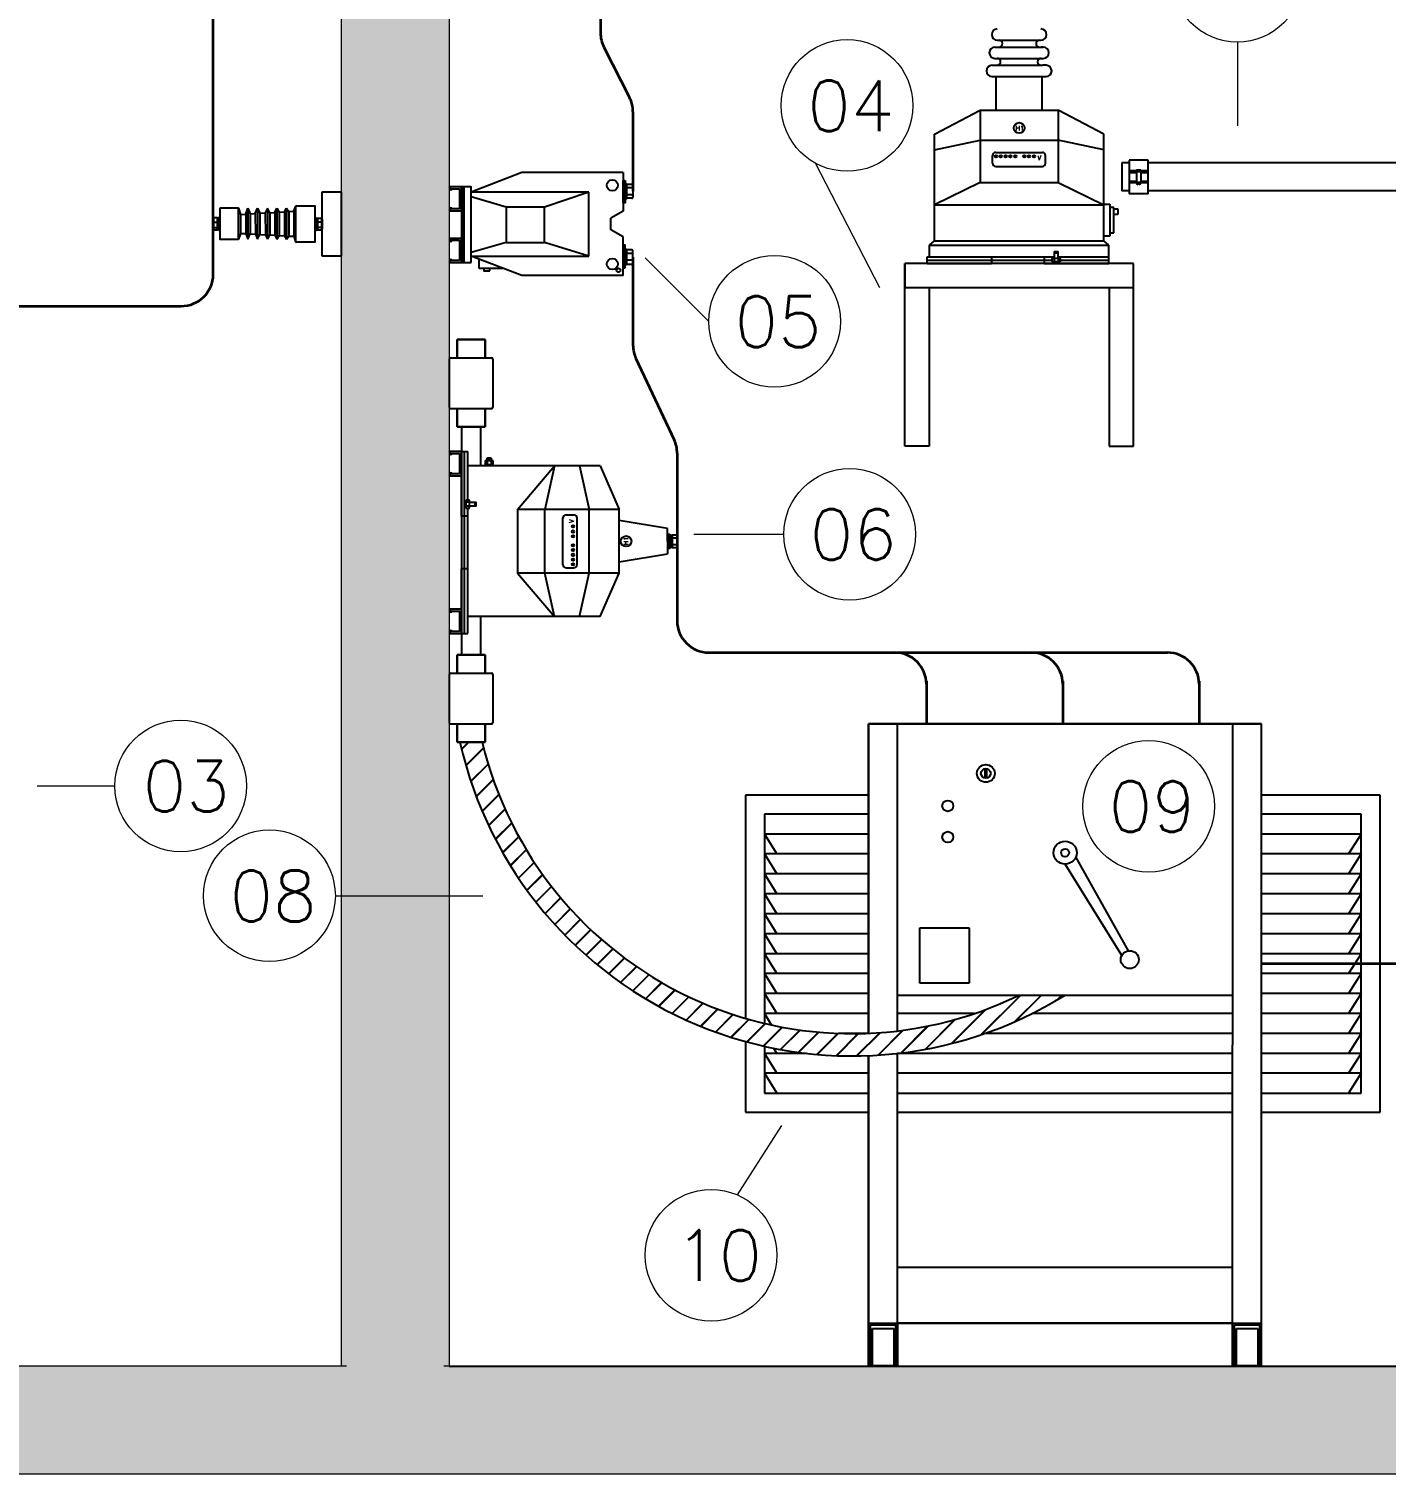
# Model space of a CAD drawing. Extents: x 2368 to 5238, y 905 to 1916.
# Drawn here: x 2545.391 to 2549.668, y 959.693 to 964.249 of the extents above; entities that cross this region are included whole.
import ezdxf

# ---------------------------------------------------------------- set-up
doc = ezdxf.new("R2010")
doc.units = 0
doc.header["$LTSCALE"] = 10
doc.layers.get('0').update_dxf_attribs({"linetype": 'CONTINUOUS'})
for name, color, linetype in [('ABRAÇADEIRA MB', 90, 'CONTINUOUS'), ('CONDULETE', 8, 'CONTINUOUS'), ('DISJUNTOR MAF-III', 120, 'CONTINUOUS'), ('ELETRODUTO', 150, 'CONTINUOUS'), ('ISOLADOR DE PEDESTAL', 2, 'CONTINUOUS'), ('JANELA VENTILAÇÃO', 1, 'CONTINUOUS'), ('Suporte TP auxiliar', 2, 'CONTINUOUS'), ('TP', 1, 'CONTINUOUS'), ('TRANFORMADOR DE POTENCIAL 15KV', 20, 'CONTINUOUS'), ('TRANFORMADOR DE POTENCIAL 25KV', 20, 'CONTINUOUS'), ('TRANSFORMADOR DE CORRENTE', 1, 'CONTINUOUS')]:
    doc.layers.add(name, color=color, linetype=linetype)
for name, color, linetype, lineweight in [('alvenaria', 2, 'CONTINUOUS', 15), ('TEXTO', 2, 'CONTINUOUS', 15), ('Vergalhão', 4, 'CONTINUOUS', 35)]:
    doc.layers.add(name, color=color, linetype=linetype, lineweight=lineweight)
doc.styles.add('CP', font='simplex.shx')
doc.styles.get("Standard").update_dxf_attribs({"font": 'simplex.shx'})

# ---------------------------------------------------------------- blocks, each defined once
blk = doc.blocks.new('Alvenaria')
at = {"layer": 'alvenaria'}
for p, q in [((3.8395, 2.5495), (3.8395, 0.1495)), ((3.9894, 2.5495), (3.9894, 0.1495)), ((3.8472, 0.1495), (2.2525, 0.1495)), ((5.5764, 0.1495), (3.9817, 0.1495)), ((7.4551, 0), (0.299, 0))]:
    blk.add_line(p, q, dxfattribs=at)

msp = doc.modelspace()

# ---------------------------------------------------------------- hatches: boundary and pattern name
h = msp.add_hatch(color=1)
h.dxf.hatch_style = 1
h.paths.add_polyline_path([(2546.7477, 963.7451), (2546.7477, 963.6811), (2546.7217, 963.6811), (2546.7217, 963.6865), (2546.7157, 963.6751), (2546.7537, 963.6751), (2546.7537, 963.7511), (2546.7157, 963.7511), (2546.7217, 963.7397), (2546.7217, 963.7451)])
h = msp.add_hatch(color=1)
h.dxf.hatch_style = 1
h.paths.add_polyline_path([(2546.7477, 963.5824), (2546.7477, 963.5184), (2546.7217, 963.5184), (2546.7217, 963.5238), (2546.7157, 963.5124), (2546.7537, 963.5124), (2546.7537, 963.5884), (2546.7157, 963.5884), (2546.7217, 963.577), (2546.7217, 963.5824)])
h = msp.add_hatch(color=1)
h.dxf.hatch_style = 1
h.paths.add_polyline_path([(2546.7537, 962.9164), (2546.7157, 962.9164), (2546.7217, 962.905), (2546.7217, 962.9104), (2546.7477, 962.9104), (2546.7477, 962.8464), (2546.7217, 962.8464), (2546.7217, 962.8518), (2546.7157, 962.8404), (2546.7537, 962.8404)])
h = msp.add_hatch(color=1)
h.dxf.hatch_style = 1
h.paths.add_polyline_path([(2546.7537, 962.4194), (2546.7157, 962.4194), (2546.7217, 962.408), (2546.7217, 962.4134), (2546.7477, 962.4134), (2546.7477, 962.3494), (2546.7217, 962.3494), (2546.7217, 962.3548), (2546.7157, 962.3434), (2546.7537, 962.3434)])
h = msp.add_hatch()
h.set_pattern_fill('JIS_LC_20', color=1, scale=0.0023)
h.paths.add_polyline_path([(2546.8192, 961.9999), (2546.7492, 961.9999, 0.382689), (2548.1286, 961.0192), (2548.1286, 961.0193), (2548.1297, 961.0193, 0.111427), (2548.6566, 961.2032), (2548.5125, 961.2032, -0.103228), (2548.0373, 961.0825), (2548.0373, 961.0822), (2548.0295, 961.0822, -0.35669)])
at = {"layer": 'alvenaria'}
h = msp.add_hatch(dxfattribs=at)
h.set_pattern_fill('AR-CONC', color=256, scale=0.002274)
h.set_pattern_definition([(50, (-2899.91578, -1040.1996), (0.414328423, -0.036249023), [0.043323933, -0.476563267]), (355, (-2899.9158, -1040.1996), (-0.080151372, 0.434505723), [0.034659147, -0.381251942]), (100.451445, (-2899.88126, -1040.2026), (0.33417705, 0.398256683), [0.036819678, -0.405016792]), (46.1842, (-2899.9158, -1040.08406), (0.61649398, -0.095613596), [0.0649859, -0.7148449]), (96.635558, (-2899.8644, -1040.092), (0.53990976, 0.56270199), [0.05522954, -0.607525736]), (351.184151, (-2899.9158, -1040.08406), (0.53990976, 0.56270199), [0.051988645, -0.57187531]), (21, (-2899.85802, -1040.11294), (0.344804818, -0.232573786), [0.043323933, -0.476563267]), (326, (-2899.858, -1040.11294), (0.140551546, 0.418884366), [0.034659147, -0.381250613]), (71.451445, (-2899.8293, -1040.1323), (0.485356363, 0.186310582), [0.036819678, -0.405016094]), (37.5, (-2899.91578, -1040.19959), (0.00702417, 0.1922969484), [0, -0.376629394, 0, -0.387027138, 0, -0.382694744]), (7.5, (-2899.91578, -1040.19959), (0.151962761, 0.2278328895), [0, -0.220663234, 0, -0.367964607, 0, -0.145857242]), (327.5, (-2900.0446, -1040.19959), (0.3083631447, -0.013028437), [0, -0.144413111, 0, -0.450568907, 0, -0.59787028]), (317.5, (-2900.10236, -1040.1996), (0.336878676, 0.057825491), [0, -0.187737044, 0, -0.299223966, 0, -0.424574547])])
h.paths.add_polyline_path([(2546.7157, 965.4912), (2546.3746, 965.4912), (2546.3746, 960.0332), (2542.783, 960.0332), (2542.783, 965.4912), (2542.442, 965.4912), (2542.442, 960.0332), (2538.3152, 960.0332), (2538.3152, 959.6932), (2554.5975, 959.6932), (2554.5975, 966.8332), (2554.2575, 966.8332), (2554.2575, 960.0332), (2550.6483, 960.0332), (2550.6483, 965.4912), (2550.3073, 965.4912), (2550.3073, 960.0332), (2546.7157, 960.0332)])

# ---------------------------------------------------------------- linework, layer by layer
at = {"color": 1}
for p, q in [((2546.3146, 963.5323), (2546.3146, 963.7349)), ((2546.3146, 963.7349), (2546.3746, 963.7349)), ((2546.3746, 963.7349), (2546.3746, 963.5323)), ((2546.7537, 963.7511), (2546.7157, 963.7511)), ((2546.7157, 963.7511), (2546.7217, 963.7397)), ((2546.7217, 963.7397), (2546.7217, 963.7451)), ((2546.7217, 963.7451), (2546.7477, 963.7451)), ((2546.7477, 963.7451), (2546.7477, 963.6811)), ((2546.7537, 963.6751), (2546.7537, 963.7511)), ((2546.7217, 963.6865), (2546.7157, 963.6751)), ((2546.7217, 963.6811), (2546.7217, 963.6865)), ((2546.7157, 963.6751), (2546.7537, 963.6751)), ((2546.7477, 963.6811), (2546.7217, 963.6811)), ((2546.7537, 963.5884), (2546.7157, 963.5884)), ((2546.7157, 963.5884), (2546.7217, 963.577)), ((2546.7217, 963.577), (2546.7217, 963.5824)), ((2546.7217, 963.5824), (2546.7477, 963.5824)), ((2546.7477, 963.5824), (2546.7477, 963.5184)), ((2546.7537, 963.5124), (2546.7537, 963.5884)), ((2546.3746, 963.5323), (2546.3146, 963.5323)), ((2546.7217, 963.5238), (2546.7157, 963.5124)), ((2546.7157, 963.5124), (2546.7537, 963.5124)), ((2546.7217, 963.5184), (2546.7217, 963.5238)), ((2546.7477, 963.5184), (2546.7217, 963.5184)), ((2546.7537, 962.9164), (2546.7157, 962.9164)), ((2546.7157, 962.9164), (2546.7217, 962.905)), ((2546.7537, 962.8404), (2546.7537, 962.9164)), ((2546.7217, 962.905), (2546.7217, 962.9104)), ((2546.7217, 962.9104), (2546.7477, 962.9104)), ((2546.7477, 962.9104), (2546.7477, 962.8464)), ((2546.7217, 962.8518), (2546.7157, 962.8404)), ((2546.7157, 962.8404), (2546.7537, 962.8404)), ((2546.7217, 962.8464), (2546.7217, 962.8518)), ((2546.7477, 962.8464), (2546.7217, 962.8464)), ((2546.7537, 962.4194), (2546.7157, 962.4194)), ((2546.7157, 962.4194), (2546.7217, 962.408)), ((2546.7217, 962.408), (2546.7217, 962.4134)), ((2546.7217, 962.4134), (2546.7477, 962.4134)), ((2546.7477, 962.4134), (2546.7477, 962.3494)), ((2546.7537, 962.3434), (2546.7537, 962.4194)), ((2546.7217, 962.3548), (2546.7157, 962.3434)), ((2546.7157, 962.3434), (2546.7537, 962.3434)), ((2546.7217, 962.3494), (2546.7217, 962.3548)), ((2546.7477, 962.3494), (2546.7217, 962.3494))]:
    msp.add_line(p, q, dxfattribs=at)
for p, q in [((2549.2753, 962.0581), (2548.0373, 962.0581)), ((2548.0373, 962.0581), (2548.0373, 961.0822)), ((2549.2753, 960.035), (2549.2753, 962.0581)), ((2548.0373, 961.0122), (2548.0373, 960.035)), ((2548.1289, 960.035), (2548.1289, 960.1699)), ((2548.1289, 960.1699), (2549.1837, 960.1699)), ((2549.1837, 960.1699), (2549.1837, 960.035)), ((2548.0373, 960.035), (2548.124, 960.035)), ((2548.124, 960.035), (2548.1289, 960.035)), ((2549.1837, 960.035), (2549.2704, 960.035)), ((2549.2704, 960.035), (2549.2753, 960.035))]:
    msp.add_line(p, q)
at = {"color": 7}
msp.add_line((2546.7157, 960.0332), (2550.3073, 960.0332), dxfattribs=at)
at = {"color": 1}
for centre, radius, start, end in [((2547.9857, 962.2787), 1.2675, 192.7062, 301.955), ((2547.9857, 962.2814), 1.2, 193.5666, 296.0403)]:
    msp.add_arc(centre, radius, start, end, dxfattribs=at)
at = {"layer": 'ABRAÇADEIRA MB'}
for p, q in [((2548.858, 963.8353), (2548.858, 963.7293)), ((2548.918, 963.8353), (2548.858, 963.8353)), ((2548.918, 963.7293), (2548.918, 963.8353)), ((2548.918, 963.8012), (2548.858, 963.8012)), ((2548.858, 963.799), (2548.918, 963.799)), ((2548.858, 963.7958), (2548.8813, 963.7958)), ((2548.8813, 963.8012), (2548.8813, 963.8049)), ((2548.8813, 963.8049), (2548.8947, 963.8049)), ((2548.8813, 963.799), (2548.8813, 963.7656)), ((2548.8813, 963.799), (2548.8947, 963.799)), ((2548.8947, 963.8012), (2548.8947, 963.8049)), ((2548.8947, 963.799), (2548.8947, 963.7656)), ((2548.8947, 963.7958), (2548.918, 963.7958)), ((2548.858, 963.7688), (2548.8813, 963.7688)), ((2548.858, 963.7656), (2548.918, 963.7656)), ((2548.918, 963.7634), (2548.858, 963.7634)), ((2548.8859, 963.7603), (2548.8859, 963.757)), ((2548.8859, 963.7603), (2548.8901, 963.7603)), ((2548.8901, 963.7603), (2548.8901, 963.757)), ((2548.8947, 963.7688), (2548.918, 963.7688)), ((2548.918, 963.7293), (2548.858, 963.7293))]:
    msp.add_line(p, q, dxfattribs=at)
for start, end in [(180, 251.9038), (288.0962, 0)]:
    msp.add_arc((2548.888, 963.7634), 0.00672, start, end, dxfattribs=at)
at = {"layer": 'CONDULETE'}
for p, q in [((2546.8283, 963.2701), (2546.7401, 963.2701)), ((2546.7401, 963.2701), (2546.7401, 963.2121)), ((2546.7401, 963.2121), (2546.7401, 963.2701)), ((2546.7401, 963.2701), (2546.8283, 963.2701)), ((2546.8283, 963.2701), (2546.8283, 963.2121)), ((2546.8283, 963.2121), (2546.8283, 963.2701)), ((2546.7157, 963.2081), (2546.7157, 963.0561)), ((2546.7197, 963.2121), (2546.8488, 963.2121)), ((2546.8528, 963.2081), (2546.8528, 963.0561)), ((2546.7197, 963.0521), (2546.8488, 963.0521)), ((2546.7401, 962.9941), (2546.7401, 963.0521)), ((2546.7401, 963.0521), (2546.7401, 962.9941)), ((2546.8283, 962.9941), (2546.8283, 963.0521)), ((2546.8283, 963.0521), (2546.8283, 962.9941)), ((2546.8283, 962.9941), (2546.7401, 962.9941)), ((2546.7401, 962.9941), (2546.8283, 962.9941)), ((2546.8283, 962.2759), (2546.7401, 962.2759)), ((2546.7401, 962.2759), (2546.7401, 962.2179)), ((2546.7401, 962.2179), (2546.7401, 962.2759)), ((2546.7401, 962.2759), (2546.8283, 962.2759)), ((2546.8283, 962.2759), (2546.8283, 962.2179)), ((2546.8283, 962.2179), (2546.8283, 962.2759)), ((2546.7157, 962.2139), (2546.7157, 962.0619)), ((2546.7197, 962.2179), (2546.8488, 962.2179)), ((2546.8528, 962.2139), (2546.8528, 962.0619)), ((2546.7197, 962.0579), (2546.8488, 962.0579)), ((2546.7401, 961.9999), (2546.7401, 962.0579)), ((2546.7401, 962.0579), (2546.7401, 961.9999)), ((2546.8283, 961.9999), (2546.8283, 962.0579)), ((2546.8283, 962.0579), (2546.8283, 961.9999)), ((2546.8283, 961.9999), (2546.7401, 961.9999)), ((2546.7401, 961.9999), (2546.8283, 961.9999))]:
    msp.add_line(p, q, dxfattribs=at)
for centre, start, end in [((2546.7197, 963.2081), 90, 180), ((2546.8488, 963.2081), 0, 90), ((2546.7197, 963.0561), 180, 270), ((2546.8488, 963.0561), 270, 0), ((2546.7197, 962.2139), 90, 180), ((2546.8488, 962.2139), 0, 90), ((2546.7197, 962.0619), 180, 270), ((2546.8488, 962.0619), 270, 0)]:
    msp.add_arc(centre, 0.004, start, end, dxfattribs=at)
at = {"layer": 'DISJUNTOR MAF-III', "color": 200}
for p, q in [((2548.0373, 962.0581), (2549.2758, 962.0581)), ((2548.0373, 961.0822), (2548.0373, 962.0581)), ((2548.1286, 961.0899), (2548.1286, 962.0581)), ((2549.1844, 960.0336), (2549.1846, 962.0581)), ((2549.2758, 960.0336), (2549.2758, 962.0581)), ((2548.4048, 961.9127), (2548.4084, 961.9127)), ((2548.4048, 961.8906), (2548.4048, 961.9127)), ((2548.4084, 961.9127), (2548.4084, 961.8906)), ((2548.4084, 961.8906), (2548.4048, 961.8906)), ((2548.8562, 961.3426), (2548.6905, 961.639)), ((2548.8354, 961.3282), (2548.6566, 961.6157)), ((2548.1984, 961.4148), (2548.3542, 961.4148)), ((2548.1984, 961.2409), (2548.1984, 961.4148)), ((2548.3542, 961.4148), (2548.3542, 961.2409)), ((2548.3542, 961.2409), (2548.1984, 961.2409)), ((2548.1286, 961.2032), (2549.1846, 961.2032)), ((2548.0373, 960.0336), (2548.0373, 961.0122)), ((2548.1286, 960.0336), (2548.1286, 961.0193)), ((2548.1286, 960.3457), (2549.1846, 960.3457)), ((2548.0373, 960.1692), (2549.2758, 960.1692)), ((2548.0427, 960.0336), (2548.0427, 960.1638)), ((2548.0427, 960.1638), (2548.1232, 960.1638)), ((2548.049, 960.1518), (2548.117, 960.1518)), ((2548.049, 960.0336), (2548.049, 960.1518)), ((2548.117, 960.1518), (2548.117, 960.0336)), ((2548.1232, 960.0336), (2548.1232, 960.1638)), ((2549.19, 960.0336), (2549.19, 960.1638)), ((2549.19, 960.1638), (2549.2704, 960.1638)), ((2549.1962, 960.1518), (2549.2642, 960.1518)), ((2549.1962, 960.0336), (2549.1962, 960.1518)), ((2549.2642, 960.1518), (2549.2642, 960.0336)), ((2549.2704, 960.0336), (2549.2704, 960.1638)), ((2548.0427, 960.0336), (2548.0373, 960.0336)), ((2548.117, 960.0336), (2548.049, 960.0336)), ((2548.1286, 960.0336), (2548.1232, 960.0336)), ((2549.19, 960.0336), (2549.1844, 960.0336)), ((2549.2642, 960.0336), (2549.1962, 960.0336)), ((2549.2758, 960.0336), (2549.2704, 960.0336))]:
    msp.add_line(p, q, dxfattribs=at)
for centre, radius in [((2548.4066, 961.9018), 0.028), ((2548.4066, 961.9018), 0.0153), ((2548.2868, 961.7996), 0.0173), ((2548.2868, 961.7011), 0.0173), ((2548.6566, 961.652), 0.0364), ((2548.6566, 961.652), 0.0126), ((2548.8602, 961.3148), 0.0282)]:
    msp.add_circle(centre, radius, dxfattribs=at)
at = {"layer": 'ELETRODUTO'}
for p, q in [((2548.858, 963.8264), (2548.8351, 963.8264)), ((2548.8351, 963.8264), (2548.8351, 963.7382)), ((2549.8284, 963.8264), (2548.918, 963.8264)), ((2548.858, 963.7382), (2548.8351, 963.7382)), ((2549.8284, 963.7382), (2548.918, 963.7382))]:
    msp.add_line(p, q, dxfattribs=at)
at = {"layer": 'ELETRODUTO', "lineweight": -3}
for p, q in [((2546.7542, 962.9941), (2546.7542, 962.2759)), ((2546.8142, 962.9941), (2546.8142, 962.8711)), ((2546.8142, 962.3961), (2546.8142, 962.2759))]:
    msp.add_line(p, q, dxfattribs=at)
at = {"layer": 'ISOLADOR DE PEDESTAL', "color": 1}
for p, q in [((2546.226, 963.6738), (2546.2315, 963.6903)), ((2545.9704, 963.6496), (2545.9704, 963.6184)), ((2546.0516, 963.6833), (2546.0576, 963.664)), ((2546.0576, 963.664), (2546.0742, 963.665)), ((2546.0576, 963.664), (2546.0576, 963.6042)), ((2546.0742, 963.665), (2546.0809, 963.6839)), ((2546.0742, 963.665), (2546.0747, 963.6033)), ((2546.0809, 963.6839), (2546.0809, 963.5859)), ((2546.0809, 963.6839), (2546.0883, 963.6658)), ((2546.0883, 963.6658), (2546.104, 963.6667)), ((2546.0883, 963.6658), (2546.0883, 963.6025)), ((2546.104, 963.6667), (2546.1107, 963.6839)), ((2546.104, 963.6667), (2546.1045, 963.6016)), ((2546.1107, 963.6839), (2546.1107, 963.5859)), ((2546.1107, 963.6839), (2546.1181, 963.6675)), ((2546.1181, 963.6675), (2546.1358, 963.6686)), ((2546.1181, 963.6675), (2546.1181, 963.6009)), ((2546.1425, 963.6839), (2546.1358, 963.6686)), ((2546.1358, 963.6686), (2546.1364, 963.5999)), ((2546.1425, 963.6839), (2546.1425, 963.5859)), ((2546.1499, 963.6694), (2546.1425, 963.6839)), ((2546.1499, 963.6694), (2546.1656, 963.6703)), ((2546.1499, 963.6694), (2546.1499, 963.5991)), ((2546.1656, 963.6703), (2546.1723, 963.6839)), ((2546.1656, 963.6703), (2546.1662, 963.5982)), ((2546.1723, 963.6839), (2546.1723, 963.5859)), ((2546.1723, 963.6839), (2546.1797, 963.6711)), ((2546.1797, 963.6711), (2546.196, 963.672)), ((2546.1797, 963.6711), (2546.1797, 963.5975)), ((2546.196, 963.672), (2546.2027, 963.6839)), ((2546.196, 963.672), (2546.1965, 963.5965)), ((2546.2027, 963.6839), (2546.2027, 963.5859)), ((2546.2027, 963.6839), (2546.2101, 963.6728)), ((2546.2101, 963.6728), (2546.2099, 963.5958)), ((2546.2101, 963.6728), (2546.226, 963.6738)), ((2546.226, 963.6738), (2546.2253, 963.595)), ((2546.3146, 963.6493), (2546.3146, 963.618)), ((2545.9722, 963.64), (2545.9852, 963.64)), ((2545.9722, 963.6228), (2545.9852, 963.6228)), ((2546.0576, 963.6042), (2546.0516, 963.5856)), ((2546.0576, 963.6042), (2546.0747, 963.6033)), ((2546.0747, 963.6033), (2546.0809, 963.5859)), ((2546.0809, 963.5859), (2546.0883, 963.6025)), ((2546.0883, 963.6025), (2546.1045, 963.6016)), ((2546.1045, 963.6016), (2546.1107, 963.5859)), ((2546.1107, 963.5859), (2546.1181, 963.6009)), ((2546.1181, 963.6009), (2546.1364, 963.5999)), ((2546.1364, 963.5999), (2546.1425, 963.5859)), ((2546.1425, 963.5859), (2546.1499, 963.5991)), ((2546.1499, 963.5991), (2546.1662, 963.5982)), ((2546.1662, 963.5982), (2546.1723, 963.5859)), ((2546.1723, 963.5859), (2546.1797, 963.5975)), ((2546.1797, 963.5975), (2546.1965, 963.5965)), ((2546.1965, 963.5965), (2546.2027, 963.5859)), ((2546.2027, 963.5859), (2546.2099, 963.5958)), ((2546.2099, 963.5958), (2546.2253, 963.595)), ((2546.3129, 963.6397), (2546.2999, 963.6397)), ((2546.3129, 963.6224), (2546.2999, 963.6224)), ((2546.2253, 963.595), (2546.2311, 963.5778))]:
    msp.add_line(p, q, dxfattribs=at)
for points in [[(2546.2311, 963.6903), (2546.2311, 963.5778), (2546.2925, 963.5778), (2546.2925, 963.6903)], [(2545.9722, 963.6528), (2545.9722, 963.6152), (2545.9852, 963.6152), (2545.9852, 963.6528)], [(2545.9852, 963.6502), (2545.9852, 963.6178), (2545.9895, 963.6178), (2545.9895, 963.6502)], [(2545.9895, 963.655), (2545.9895, 963.6139), (2545.9925, 963.6139), (2545.9925, 963.655)], [(2545.9925, 963.6833), (2545.9925, 963.5856), (2546.0516, 963.5856), (2546.0516, 963.6833)], [(2546.2956, 963.6547), (2546.2956, 963.6135), (2546.2925, 963.6135), (2546.2925, 963.6547)], [(2546.2999, 963.6499), (2546.2999, 963.6174), (2546.2956, 963.6174), (2546.2956, 963.6499)], [(2546.3129, 963.6524), (2546.3129, 963.6148), (2546.2999, 963.6148), (2546.2999, 963.6524)]]:
    msp.add_lwpolyline(points, close=True, dxfattribs=at)
for centre, start, end in [((2545.9742, 963.6496), 122.0628, 180.1029), ((2545.9742, 963.6432), 179.8971, 237.9372), ((2546.3109, 963.6492), 359.8971, 57.9372), ((2546.3109, 963.6429), 302.0628, 0.1029), ((2545.9742, 963.6368), 122.0628, 180.1029), ((2545.9742, 963.626), 179.8971, 237.9372), ((2545.9742, 963.6196), 122.0628, 180.1029), ((2545.9742, 963.6184), 179.8971, 237.9372), ((2546.3109, 963.6365), 359.8971, 57.9372), ((2546.3109, 963.6256), 302.0628, 0.1029), ((2546.3109, 963.6192), 359.8971, 57.9372), ((2546.3109, 963.618), 302.0628, 0.1029)]:
    msp.add_arc(centre, 0.00377, start, end, dxfattribs=at)
at = {"layer": 'JANELA VENTILAÇÃO', "color": 9, "true_color": 0xc7c8ca}
for p, q in [((2548.0373, 961.8336), (2547.6491, 961.8336)), ((2547.6491, 961.8336), (2547.6491, 961.1296)), ((2549.6491, 961.8336), (2549.2753, 961.8336)), ((2549.6491, 960.8336), (2549.6491, 961.8336)), ((2548.0373, 961.7736), (2547.7091, 961.7736)), ((2547.7091, 961.7736), (2547.7091, 961.2079)), ((2549.5891, 961.7736), (2549.2753, 961.7736)), ((2549.5891, 960.8936), (2549.5891, 961.7736)), ((2548.0373, 961.7108), (2547.7091, 961.7108)), ((2547.7091, 961.7108), (2547.748, 961.6479)), ((2549.5891, 961.7108), (2549.2753, 961.7108)), ((2549.5891, 961.7108), (2549.5501, 961.6479)), ((2548.0373, 961.6479), (2547.7091, 961.6479)), ((2547.7091, 961.6479), (2547.748, 961.585)), ((2549.5891, 961.6479), (2549.2753, 961.6479)), ((2549.5891, 961.6479), (2549.5501, 961.585)), ((2548.0373, 961.585), (2547.7091, 961.585)), ((2547.7091, 961.585), (2547.748, 961.5222)), ((2549.5891, 961.585), (2549.2753, 961.585)), ((2549.5891, 961.585), (2549.5501, 961.5222)), ((2548.0373, 961.5222), (2547.7091, 961.5222)), ((2547.7091, 961.5222), (2547.748, 961.4593)), ((2549.5891, 961.5222), (2549.2753, 961.5222)), ((2549.5891, 961.5222), (2549.5501, 961.4593)), ((2548.0373, 961.4593), (2547.7091, 961.4593)), ((2547.7091, 961.4593), (2547.748, 961.3965)), ((2549.5891, 961.4593), (2549.2753, 961.4593)), ((2549.5891, 961.4593), (2549.5501, 961.3965)), ((2548.0373, 961.3965), (2547.7091, 961.3965)), ((2547.7091, 961.3965), (2547.748, 961.3336)), ((2549.5891, 961.3965), (2549.2753, 961.3965)), ((2549.5891, 961.3965), (2549.5501, 961.3336)), ((2548.0373, 961.3336), (2547.7091, 961.3336)), ((2547.7091, 961.3336), (2547.748, 961.2708)), ((2549.5891, 961.3336), (2549.2753, 961.3336)), ((2549.5891, 961.3336), (2549.5501, 961.2708)), ((2547.6491, 961.274), (2547.6491, 961.1296)), ((2548.0373, 961.2708), (2547.7091, 961.2708)), ((2547.7091, 961.2708), (2547.748, 961.2079)), ((2547.7091, 961.2324), (2547.7091, 961.1137)), ((2549.5891, 961.2708), (2549.2753, 961.2708)), ((2549.5891, 961.2708), (2549.5501, 961.2079)), ((2547.7499, 961.2079), (2547.7091, 961.2079)), ((2547.7091, 961.2079), (2547.748, 961.145)), ((2548.0373, 961.2079), (2547.748, 961.2079)), ((2549.5891, 961.2079), (2549.2753, 961.2079)), ((2549.5891, 961.2079), (2549.5501, 961.145)), ((2548.0373, 961.145), (2547.7091, 961.145)), ((2547.7091, 961.145), (2547.7316, 961.1086)), ((2548.3714, 961.145), (2548.1286, 961.145)), ((2549.1845, 961.145), (2548.5528, 961.145)), ((2549.5891, 961.145), (2549.2753, 961.145)), ((2549.5891, 961.145), (2549.5501, 961.0822)), ((2547.6491, 961.0567), (2547.6491, 960.8336)), ((2548.0373, 961.0822), (2547.942, 961.0822)), ((2549.1845, 961.0822), (2548.4042, 961.0822)), ((2549.5891, 961.0822), (2549.2753, 961.0822)), ((2549.5891, 961.0822), (2549.5501, 961.0193)), ((2547.7091, 961.0417), (2547.7091, 960.8936)), ((2547.8418, 961.0193), (2547.7091, 961.0193)), ((2547.7091, 961.0193), (2547.748, 960.9565)), ((2547.7379, 961.0356), (2547.748, 961.0193)), ((2549.1845, 961.0193), (2548.1286, 961.0193)), ((2549.5891, 961.0193), (2549.2753, 961.0193)), ((2549.5891, 961.0193), (2549.5501, 960.9565)), ((2548.0373, 960.9565), (2547.7091, 960.9565)), ((2547.7091, 960.9565), (2547.748, 960.8936)), ((2549.1845, 960.9565), (2548.1286, 960.9565)), ((2549.5891, 960.9565), (2549.2753, 960.9565)), ((2549.5891, 960.9565), (2549.5501, 960.8936)), ((2547.7091, 960.8936), (2548.0373, 960.8936)), ((2548.1286, 960.8936), (2549.1845, 960.8936)), ((2549.2753, 960.8936), (2549.5891, 960.8936)), ((2547.6491, 960.8336), (2548.0373, 960.8336)), ((2548.1286, 960.8336), (2549.1845, 960.8336)), ((2549.2753, 960.8336), (2549.6491, 960.8336))]:
    msp.add_line(p, q, dxfattribs=at)
at = {"layer": 'Suporte TP auxiliar'}
for p, q in [((2548.8715, 963.5096), (2548.1515, 963.5096)), ((2548.1515, 963.5096), (2548.1515, 963.4336)), ((2548.1515, 962.9336), (2548.1515, 963.5096)), ((2548.8715, 963.4336), (2548.8715, 963.5096)), ((2548.8715, 962.9336), (2548.8715, 963.5096)), ((2548.1515, 963.4336), (2548.8715, 963.4336)), ((2548.2275, 963.4336), (2548.2275, 962.9336)), ((2548.7955, 963.4336), (2548.7955, 962.9336)), ((2548.2275, 962.9336), (2548.1515, 962.9336)), ((2548.7955, 962.9336), (2548.8715, 962.9336))]:
    msp.add_line(p, q, dxfattribs=at)
at = {"layer": 'TEXTO', "color": 2}
for p, q in [((2549.1994, 964.2074), (2549.1994, 963.9428)), ((2547.8685, 963.8261), (2548.0714, 963.4334)), ((2547.3325, 963.5275), (2547.5332, 963.3268)), ((2547.486, 962.6557), (2547.7699, 962.6557)), ((2545.4167, 961.8623), (2545.6615, 961.8623)), ((2546.3565, 961.5163), (2546.8215, 961.5163)), ((2547.6235, 960.5734), (2547.7632, 960.7917))]:
    msp.add_line(p, q, dxfattribs=at)
for centre in [(2549.1994, 964.4149), (2547.9694, 964.0074), (2547.7407, 963.3268), (2547.9774, 962.6557), (2545.869, 961.8623), (2548.9196, 961.7981), (2546.149, 961.5163), (2547.5407, 960.3831)]:
    msp.add_circle(centre, 0.2075, dxfattribs=at)
at = {"layer": 'TP'}
for p, q in [((2548.4353, 964.1915), (2548.5877, 964.1915)), ((2548.4428, 964.2131), (2548.5804, 964.2131)), ((2548.5877, 964.1915), (2548.5807, 964.1915)), ((2548.4353, 964.1558), (2548.5877, 964.1558)), ((2548.4266, 964.1342), (2548.5849, 964.1342)), ((2548.4266, 964.0986), (2548.5964, 964.0986)), ((2548.4392, 963.9927), (2548.4392, 964.0986)), ((2548.5838, 963.9927), (2548.5838, 964.0986)), ((2548.5964, 964.1342), (2548.5849, 964.1342)), ((2548.2449, 963.9165), (2548.3888, 963.9927)), ((2548.3888, 963.9927), (2548.6341, 963.9927)), ((2548.3888, 963.9927), (2548.3888, 963.7648)), ((2548.778, 963.9165), (2548.6341, 963.9927)), ((2548.6341, 963.9927), (2548.6341, 963.7648)), ((2548.2449, 963.6942), (2548.2449, 963.9165)), ((2548.778, 963.6942), (2548.778, 963.9165)), ((2548.2449, 963.8676), (2548.3888, 963.8976)), ((2548.3888, 963.8976), (2548.6341, 963.8976)), ((2548.778, 963.8676), (2548.6341, 963.8976)), ((2548.428, 963.8252), (2548.428, 963.8494)), ((2548.438, 963.8594), (2548.5849, 963.8594)), ((2548.5949, 963.8252), (2548.5949, 963.8494)), ((2548.438, 963.8152), (2548.5849, 963.8152)), ((2548.3888, 963.7648), (2548.2449, 963.6942)), ((2548.3888, 963.7648), (2548.6341, 963.7648)), ((2548.6341, 963.7648), (2548.778, 963.6942)), ((2548.2449, 963.5812), (2548.2449, 963.6942)), ((2548.2449, 963.6942), (2548.778, 963.6942)), ((2548.778, 963.6967), (2548.778, 963.6967)), ((2548.778, 963.6967), (2548.797, 963.6967)), ((2548.778, 963.5812), (2548.778, 963.6942)), ((2548.797, 963.6967), (2548.797, 963.5951)), ((2548.8102, 963.6858), (2548.797, 963.6858)), ((2548.8102, 963.6063), (2548.8102, 963.6858)), ((2548.8102, 963.6818), (2548.8222, 963.6818)), ((2548.8222, 963.664), (2548.8102, 963.664)), ((2548.8222, 963.6818), (2548.8222, 963.664)), ((2548.797, 963.6063), (2548.8102, 963.6063)), ((2548.2287, 963.567), (2548.2449, 963.5812)), ((2548.2287, 963.5306), (2548.2287, 963.567)), ((2548.2287, 963.567), (2548.7942, 963.567)), ((2548.2449, 963.5812), (2548.778, 963.5812)), ((2548.797, 963.5951), (2548.778, 963.5951)), ((2548.7942, 963.567), (2548.778, 963.5812)), ((2548.7942, 963.5306), (2548.7942, 963.567)), ((2548.2212, 963.5096), (2548.2212, 963.5306)), ((2548.2212, 963.5306), (2548.6221, 963.5306)), ((2548.2212, 963.5193), (2548.6156, 963.5193)), ((2548.2212, 963.5096), (2548.4248, 963.5096)), ((2548.4248, 963.5306), (2548.4248, 963.5096)), ((2548.5907, 963.5306), (2548.5907, 963.5096)), ((2548.5907, 963.5096), (2548.7942, 963.5096)), ((2548.6351, 963.5306), (2548.7942, 963.5306)), ((2548.6413, 963.5193), (2548.7942, 963.5193)), ((2548.7942, 963.5096), (2548.7942, 963.5306)), ((2546.7537, 962.7128), (2546.7537, 962.9164)), ((2546.7537, 962.9164), (2546.7746, 962.9164)), ((2546.7634, 962.7377), (2546.7634, 962.9164)), ((2546.7746, 962.7634), (2546.7746, 962.9164)), ((2547.1907, 962.8711), (2546.7746, 962.8711)), ((2546.9305, 962.7336), (2547.0473, 962.8711)), ((2547.0473, 962.8711), (2547.0165, 962.7336)), ((2547.1265, 962.8711), (2547.1565, 962.7336)), ((2547.1907, 962.8711), (2547.2515, 962.7336)), ((2546.7634, 962.3434), (2546.7634, 962.7377)), ((2546.7746, 962.3434), (2546.7746, 962.7377)), ((2547.2515, 962.7336), (2546.9305, 962.7336)), ((2546.9305, 962.7336), (2546.9305, 962.5336)), ((2547.0165, 962.5336), (2547.0165, 962.7336)), ((2547.1565, 962.5336), (2547.1565, 962.7336)), ((2547.2515, 962.5336), (2547.2515, 962.7336)), ((2546.7746, 962.7128), (2546.7537, 962.7128)), ((2547.074, 962.5602), (2547.074, 962.7071)), ((2547.084, 962.7171), (2547.1082, 962.7171)), ((2547.1182, 962.5602), (2547.1182, 962.7071)), ((2547.4035, 962.6736), (2547.2515, 962.6986)), ((2547.4035, 962.6336), (2547.4035, 962.6736)), ((2547.2515, 962.5686), (2547.4035, 962.5936)), ((2547.4035, 962.6336), (2547.4035, 962.5936)), ((2547.084, 962.5502), (2547.1082, 962.5502)), ((2546.7537, 962.3434), (2546.7537, 962.5469)), ((2546.7746, 962.5469), (2546.7537, 962.5469)), ((2547.2515, 962.5336), (2546.9305, 962.5336)), ((2546.9305, 962.5336), (2547.0473, 962.3961)), ((2547.0473, 962.3961), (2547.0165, 962.5336)), ((2547.1265, 962.3961), (2547.1565, 962.5336)), ((2547.1907, 962.3961), (2547.2515, 962.5336)), ((2547.1907, 962.3961), (2546.7746, 962.3961)), ((2546.7537, 962.3434), (2546.7746, 962.3434))]:
    msp.add_line(p, q, dxfattribs=at)
for centre in [(2548.4385, 963.8471), (2548.4536, 963.8471), (2548.4688, 963.8471), (2548.4839, 963.8471), (2548.4991, 963.8471), (2548.5275, 963.8471), (2548.5423, 963.8471), (2548.5586, 963.8471), (2547.1059, 962.6807), (2547.1059, 962.6644), (2547.1059, 962.6496), (2547.1059, 962.6212), (2547.1059, 962.6061), (2547.1059, 962.5909), (2547.1059, 962.5758), (2547.1059, 962.5606)]:
    msp.add_circle(centre, 0.00376, dxfattribs=at)
for centre, radius, start, end in [((2548.4428, 964.2309), 0.0178, 90, 270), ((2548.5801, 964.2309), 0.0178, 270, 90), ((2548.4353, 964.1737), 0.0178, 90, 270), ((2548.4353, 964.1737), 0.0178, 90, 270), ((2548.4483, 964.2023), 0.0108, 270, 90), ((2548.5757, 964.2023), 0.0108, 90, 270), ((2548.5877, 964.1737), 0.0178, 270, 90), ((2548.4424, 964.145), 0.0108, 270, 90), ((2548.5806, 964.145), 0.0108, 90, 270), ((2548.4266, 964.1164), 0.0178, 90, 270), ((2548.5964, 964.1164), 0.0178, 270, 90), ((2548.438, 963.8494), 0.01, 90, 180), ((2548.438, 963.8252), 0.01, 180, 270), ((2548.5849, 963.8494), 0.01, 0, 90), ((2548.5849, 963.8252), 0.01, 270, 0), ((2547.084, 962.7071), 0.01, 90, 180), ((2547.1082, 962.7071), 0.01, 0, 90), ((2547.084, 962.5602), 0.01, 180, 270), ((2547.1082, 962.5602), 0.01, 270, 0)]:
    msp.add_arc(centre, radius, start, end, dxfattribs=at)
at = {"layer": 'TRANFORMADOR DE POTENCIAL 15KV'}
for centre in [(2548.5115, 963.9364), (2547.2728, 962.6336)]:
    msp.add_circle(centre, 0.0168, dxfattribs=at)
at = {"layer": 'TRANFORMADOR DE POTENCIAL 25KV'}
for p, q in [((2548.6221, 963.5433), (2548.6351, 963.5433)), ((2548.6221, 963.5146), (2548.6221, 963.5096)), ((2548.6351, 963.5146), (2548.6351, 963.5096)), ((2546.8477, 962.8935), (2546.8346, 962.8935)), ((2546.8346, 962.8761), (2546.8346, 962.8727)), ((2546.8477, 962.8761), (2546.8477, 962.8727)), ((2546.7683, 962.7573), (2546.7634, 962.7573)), ((2546.7683, 962.7442), (2546.7634, 962.7442)), ((2546.797, 962.7442), (2546.797, 962.7573)), ((2547.4066, 962.6559), (2547.4066, 962.6105)), ((2547.4113, 962.6528), (2547.4186, 962.6528)), ((2547.4337, 962.6508), (2547.4337, 962.6477)), ((2547.4337, 962.6407), (2547.4337, 962.6477)), ((2547.4337, 962.6407), (2547.4337, 962.6265)), ((2547.4186, 962.623), (2547.4302, 962.623)), ((2547.4337, 962.6265), (2547.4337, 962.6195)), ((2547.4337, 962.6195), (2547.4337, 962.616))]:
    msp.add_line(p, q, dxfattribs=at)
for points in [[(2548.6242, 963.526), (2548.633, 963.526), (2548.6373, 963.526), (2548.6391, 963.526, -0.414214), (2548.6413, 963.5239), (2548.6413, 963.5168, -0.414214), (2548.6391, 963.5146), (2548.6177, 963.5146, -0.414214), (2548.6156, 963.5168), (2548.6156, 963.5239)], [(2548.6156, 963.5239, -0.414214), (2548.6177, 963.526), (2548.6199, 963.526), (2548.6242, 963.526, 0.414214), (2548.6221, 963.5239), (2548.6221, 963.5168, 0.414214), (2548.6242, 963.5146)], [(2548.6351, 963.526), (2548.6351, 963.5449, 0.414214), (2548.6341, 963.546), (2548.6231, 963.546, 0.414214), (2548.6221, 963.5449), (2548.6221, 963.526)], [(2548.633, 963.526, -0.414214), (2548.6351, 963.5239), (2548.6351, 963.5168, -0.414214), (2548.633, 963.5146)], [(2546.8455, 962.8875), (2546.8368, 962.8875), (2546.8324, 962.8875), (2546.8306, 962.8875, 0.414214), (2546.8284, 962.8854), (2546.8284, 962.8783, 0.414214), (2546.8306, 962.8761), (2546.852, 962.8761, 0.414214), (2546.8542, 962.8783), (2546.8542, 962.8854)], [(2546.8346, 962.8875), (2546.8346, 962.8951, -0.414214), (2546.8357, 962.8962), (2546.8466, 962.8962, -0.414214), (2546.8477, 962.8951), (2546.8477, 962.8875)], [(2546.8368, 962.8875, 0.414214), (2546.8346, 962.8854), (2546.8346, 962.8783, 0.414214), (2546.8368, 962.8761)], [(2546.8542, 962.8854, 0.414214), (2546.852, 962.8875), (2546.8498, 962.8875), (2546.8455, 962.8875, -0.414214), (2546.8477, 962.8854), (2546.8477, 962.8783, -0.414214), (2546.8455, 962.8761)], [(2546.7798, 962.7463), (2546.7798, 962.7551), (2546.7798, 962.7594), (2546.7798, 962.7613, 0.414214), (2546.7776, 962.7634), (2546.7705, 962.7634, 0.414214), (2546.7683, 962.7613), (2546.7683, 962.7399, 0.414214), (2546.7705, 962.7377), (2546.7776, 962.7377)], [(2546.7798, 962.7551, 0.414214), (2546.7776, 962.7573), (2546.7705, 962.7573, 0.414214), (2546.7683, 962.7551)], [(2546.7776, 962.7377, 0.414214), (2546.7798, 962.7399), (2546.7798, 962.742), (2546.7798, 962.7463, -0.414214), (2546.7776, 962.7442), (2546.7705, 962.7442, -0.414214), (2546.7683, 962.7463)], [(2546.7798, 962.7573), (2546.7986, 962.7573, -0.414214), (2546.7997, 962.7562), (2546.7997, 962.7453, -0.414214), (2546.7986, 962.7442), (2546.7798, 962.7442)], [(2547.4035, 962.6559), (2547.4097, 962.6559, -0.414214), (2547.4113, 962.6543), (2547.4113, 962.6125, -0.414214), (2547.4093, 962.6105), (2547.4035, 962.6105)], [(2547.4186, 962.6442), (2547.4302, 962.6442, -0.414214), (2547.4337, 962.6407)]]:
    msp.add_lwpolyline(points, format="xyb", dxfattribs=at)
for points in [[(2548.6177, 963.5096), (2548.6177, 963.5112), (2548.6391, 963.5112), (2548.6391, 963.5096)], [(2546.852, 962.8711), (2546.852, 962.8727), (2546.8306, 962.8727), (2546.8306, 962.8711)], [(2546.8346, 962.8763), (2546.8346, 962.8854)], [(2546.8477, 962.8854), (2546.8477, 962.8763)], [(2546.7634, 962.7399), (2546.7649, 962.7399), (2546.7649, 962.7613), (2546.7634, 962.7613)], [(2547.4186, 962.6145), (2547.4186, 962.6528), (2547.4186, 962.6543), (2547.4302, 962.6543)], [(2547.4302, 962.6125), (2547.4186, 962.6125), (2547.4186, 962.6145), (2547.4113, 962.6145)]]:
    msp.add_lwpolyline(points, dxfattribs=at)
for centre, radius, start, end in [((2548.6199, 963.5239), 0.00216, 0, 90), ((2548.6199, 963.5168), 0.00216, 270, 0), ((2548.6373, 963.5239), 0.00216, 90, 180), ((2548.6373, 963.5168), 0.00216, 180, 270), ((2546.8324, 962.8854), 0.00216, 0, 90), ((2546.8324, 962.8783), 0.00216, 270, 0), ((2546.8498, 962.8854), 0.00216, 90, 180), ((2546.8498, 962.8783), 0.00216, 180, 270), ((2546.7705, 962.7594), 0.00216, 180, 270), ((2546.7705, 962.742), 0.00216, 90, 180), ((2546.7776, 962.7594), 0.00216, 270, 0), ((2546.7776, 962.742), 0.00216, 0, 90), ((2547.4302, 962.6508), 0.0035, 0, 90), ((2547.4302, 962.6477), 0.0035, 270, 0), ((2547.4302, 962.6265), 0.0035, 270, 0), ((2547.4302, 962.6195), 0.0035, 0, 90), ((2547.4302, 962.616), 0.0035, 270, 0)]:
    msp.add_arc(centre, radius, start, end, dxfattribs=at)
at = {"layer": 'TRANSFORMADOR DE CORRENTE', "color": 1}
for p, q in [((2546.9446, 963.7962), (2546.7849, 963.7345)), ((2547.2638, 963.7962), (2546.9446, 963.7962)), ((2547.2638, 963.7962), (2547.2638, 963.674)), ((2547.155, 963.7345), (2546.7849, 963.7345)), ((2547.155, 963.7345), (2547.0156, 963.6864)), ((2547.155, 963.5327), (2547.155, 963.7345)), ((2547.2739, 963.7154), (2547.2739, 963.7598)), ((2547.2739, 963.7598), (2547.2914, 963.7598)), ((2547.2914, 963.7474), (2547.2739, 963.7474)), ((2547.2946, 963.7567), (2547.2946, 963.7184)), ((2546.8944, 963.6864), (2546.7849, 963.719)), ((2547.2914, 963.7261), (2547.2739, 963.7261)), ((2547.2914, 963.7154), (2547.2739, 963.7154)), ((2547.2638, 963.674), (2547.2243, 963.6517)), ((2547.2243, 963.6155), (2547.2243, 963.6517)), ((2547.2638, 963.5933), (2547.2243, 963.6155)), ((2546.8944, 963.5758), (2546.7849, 963.5442)), ((2547.155, 963.5327), (2547.0156, 963.5758)), ((2547.2638, 963.4711), (2547.2638, 963.5933)), ((2547.2914, 963.5519), (2547.2739, 963.5519)), ((2547.2739, 963.5519), (2547.2739, 963.5075)), ((2546.9446, 963.4711), (2546.7849, 963.5327)), ((2546.7849, 963.5327), (2547.155, 963.5327)), ((2546.8093, 963.4936), (2546.8093, 963.5233)), ((2547.2914, 963.5412), (2547.2739, 963.5412)), ((2547.2914, 963.5199), (2547.2739, 963.5199)), ((2547.2739, 963.5075), (2547.2914, 963.5075)), ((2547.2946, 963.5105), (2547.2946, 963.5488)), ((2546.8863, 963.4936), (2546.8093, 963.4936)), ((2547.2638, 963.4711), (2546.9446, 963.4711))]:
    msp.add_line(p, q, dxfattribs=at)
for points in [[(2546.7612, 963.5124), (2546.7612, 963.7511), (2546.7537, 963.7511), (2546.7537, 963.5124)], [(2546.7849, 963.5124), (2546.7849, 963.7511), (2546.7612, 963.7511), (2546.7612, 963.5124)], [(2547.27, 963.7714), (2547.27, 963.7001), (2547.2638, 963.7001), (2547.2638, 963.7714)], [(2547.2739, 963.7615), (2547.2739, 963.7136), (2547.27, 963.7136), (2547.27, 963.7615)], [(2547.0156, 963.5758), (2547.0156, 963.6864), (2546.8944, 963.6864), (2546.8944, 963.5758)], [(2547.27, 963.4958), (2547.27, 963.5671), (2547.2638, 963.5671), (2547.2638, 963.4958)], [(2547.2739, 963.5057), (2547.2739, 963.5536), (2547.27, 963.5536), (2547.27, 963.5057)], [(2546.8438, 963.4862), (2546.8438, 963.4936), (2546.8249, 963.4936), (2546.8249, 963.4862)]]:
    msp.add_lwpolyline(points, close=True, dxfattribs=at)
for centre, radius in [((2547.2295, 963.7557), 0.0174), ((2547.2295, 963.5074), 0.0174), ((2547.249, 963.4879), 0.00614)]:
    msp.add_circle(centre, radius, dxfattribs=at)
for centre, start, end in [((2547.2915, 963.7567), 0, 91.0516), ((2547.2915, 963.7504), 268.9484, 0), ((2547.2915, 963.7443), 0, 91.0516), ((2547.2915, 963.7291), 268.9484, 0), ((2547.2915, 963.723), 0, 91.0516), ((2547.2915, 963.7184), 268.9484, 0), ((2547.2915, 963.5488), 0, 91.0516), ((2547.2915, 963.5442), 268.9484, 0), ((2547.2915, 963.5381), 0, 91.0516), ((2547.2915, 963.5229), 268.9484, 0), ((2547.2915, 963.5168), 0, 91.0516), ((2547.2915, 963.5105), 268.9484, 0)]:
    msp.add_arc(centre, 0.00306, start, end, dxfattribs=at)
at = {"layer": 'Vergalhão', "color": 5}
for p, q in [((2547.1922, 964.3121), (2547.1922, 964.2362)), ((2547.2031, 964.1907), (2547.2836, 964.0328)), ((2547.2946, 963.9874), (2547.2946, 963.7376)), ((2547.2946, 963.5297), (2547.2946, 963.252)), ((2547.304, 963.2095), (2547.4242, 962.9538)), ((2547.4337, 962.9113), (2547.4337, 962.6336)), ((2547.4337, 962.6336), (2547.4337, 962.383)), ((2547.5337, 962.283), (2548.1193, 962.283)), ((2548.1193, 962.283), (2548.5491, 962.283)), ((2548.5491, 962.283), (2548.9788, 962.283)), ((2548.2193, 962.1931), (2548.2193, 962.0581)), ((2548.6491, 962.1931), (2548.6491, 962.0581)), ((2549.0788, 962.1931), (2549.0788, 962.0581))]:
    msp.add_line(p, q, dxfattribs=at)
for points in [[(2547.1942, 965.5112), (2547.1942, 965.7954, 0.414214), (2547.0942, 965.8954), (2546.0705, 965.8954, 0.414214), (2545.9705, 965.7954), (2545.9705, 963.4741, -0.414214), (2545.8705, 963.3741), (2544.8937, 963.3741)], [(2551.0525, 962.6152), (2551.0525, 965.7954, 0.414214), (2550.9525, 965.8954), (2550.0031, 965.8954, 0.414214), (2549.9031, 965.7954), (2549.9031, 961.402, -0.414214), (2549.8031, 961.302), (2549.2758, 961.302)]]:
    msp.add_lwpolyline(points, format="xyb", dxfattribs=at)
for centre, start, end in [((2547.2922, 964.2362), 180, 207.0213), ((2547.1946, 963.9874), 0, 27.0213), ((2547.3946, 963.252), 180, 205.1691), ((2547.3337, 962.9113), 0, 25.1691), ((2547.5337, 962.383), 180, 270), ((2548.1193, 962.183), 0, 90), ((2548.5491, 962.183), 0, 90), ((2548.9788, 962.183), 0, 90)]:
    msp.add_arc(centre, 0.1, start, end, dxfattribs=at)

# ---------------------------------------------------------------- block references
at = {"layer": 'alvenaria', "xscale": 2.274222222222221, "yscale": 2.274222222222221, "zscale": 2.274222222222221}
msp.add_blockref('Alvenaria', (2537.6428, 959.6932), dxfattribs=at)

# ---------------------------------------------------------------- texts
at = {"layer": 'TEXTO', "color": 2, "style": 'CP'}
for s, p in [('04', (2547.8437, 963.9266)), ('05', (2547.6149, 963.246)), ('06', (2547.8516, 962.5749)), ('03', (2545.7497, 961.7815)), ('09', (2548.7939, 961.7173)), ('08', (2546.0233, 961.4355)), ('10', (2547.4274, 960.3024))]:
    msp.add_text(s, height=0.16, dxfattribs=at).set_placement(p)
at = {"layer": 'TRANFORMADOR DE POTENCIAL 15KV'}
for s, height, p in [('H1', 0.01452, (2548.5001, 963.9289)), ('V', 0.0145, (2548.5696, 963.8349))]:
    msp.add_text(s, height=height, dxfattribs=at).set_placement(p)
for s, height, p in [('V', 0.0145, (2547.1083, 962.6917)), ('H1', 0.01452, (2547.2799, 962.6222))]:
    msp.add_text(s, height=height, rotation=90, dxfattribs=at).set_placement(p)

doc.saveas('drawing.dxf')
